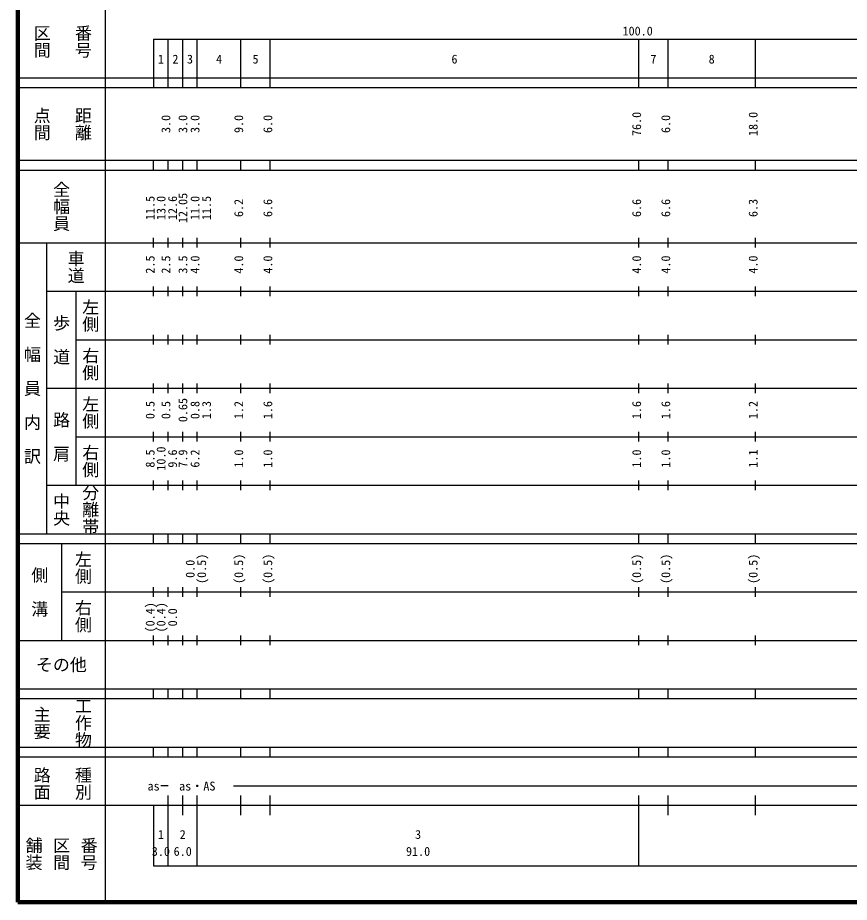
# Model space of a CAD drawing. Units: millimetres on the paper, enlarged 1000 times. Extents: x 40000 to 680000, y 20000 to 380000.
# Drawn here: x 40000 to 211355, y 20000 to 202409 of the extents above; entities that cross this region are included whole.
import ezdxf
from ezdxf.enums import TextEntityAlignment as Align

# ---------------------------------------------------------------- set-up
doc = ezdxf.new("R2010")
doc.units = ezdxf.units.MM
doc.header["$LTSCALE"] = 1000
doc.layers.add('M-TTL', color=2, linetype='Continuous', lineweight=140)
doc.layers.add('M-TTL-BAND', color=7, linetype='Continuous', lineweight=25)
doc.styles.add('@ＭＳ ゴシック', font='')
doc.styles.add('ＭＳ ゴシック', font='')
doc.styles.get('@ＭＳ ゴシック').set_extended_font_data('@MS Gothic')
doc.styles.get('ＭＳ ゴシック').set_extended_font_data('MS Gothic')

msp = doc.modelspace()

# ---------------------------------------------------------------- linework, layer by layer
at = {"layer": 'M-TTL'}
for p, q in [((40000, 380000), (40000, 20000)), ((40000, 20000), (680000, 20000))]:
    msp.add_line(p, q, dxfattribs=at)
at = {"layer": 'M-TTL-BAND'}
for p, q in [((58000, 370000), (58000, 20000)), ((68000, 198000), (579000, 198000)), ((68000, 198000), (68000, 188000)), ((71000, 188000), (71000, 198000)), ((74000, 188000), (74000, 198000)), ((77000, 188000), (77000, 198000)), ((86000, 188000), (86000, 198000)), ((92000, 188000), (92000, 198000)), ((168000, 188000), (168000, 198000)), ((174000, 188000), (174000, 198000)), ((192000, 188000), (192000, 198000)), ((40000, 190000), (579000, 190000)), ((40000, 188000), (579000, 188000)), ((40000, 173000), (579000, 173000)), ((68000, 171000), (68000, 173000)), ((71000, 171000), (71000, 173000)), ((74000, 171000), (74000, 173000)), ((77000, 171000), (77000, 173000)), ((86000, 171000), (86000, 173000)), ((92000, 171000), (92000, 173000)), ((168000, 171000), (168000, 173000)), ((174000, 171000), (174000, 173000)), ((192000, 171000), (192000, 173000)), ((40000, 171000), (579000, 171000)), ((68000, 155000), (68000, 157000)), ((71000, 155000), (71000, 157000)), ((74000, 155000), (74000, 157000)), ((77000, 155000), (77000, 157000)), ((86000, 155000), (86000, 157000)), ((92000, 155000), (92000, 157000)), ((168000, 155000), (168000, 157000)), ((174000, 155000), (174000, 157000)), ((192000, 155000), (192000, 157000)), ((40000, 156000), (579000, 156000)), ((46000, 96000), (46000, 156000)), ((46000, 146000), (579000, 146000)), ((52000, 146000), (52000, 106000)), ((68000, 145000), (68000, 147000)), ((71000, 145000), (71000, 147000)), ((74000, 145000), (74000, 147000)), ((77000, 145000), (77000, 147000)), ((86000, 145000), (86000, 147000)), ((92000, 145000), (92000, 147000)), ((168000, 145000), (168000, 147000)), ((174000, 145000), (174000, 147000)), ((192000, 145000), (192000, 147000)), ((68000, 135000), (68000, 137000)), ((71000, 135000), (71000, 137000)), ((74000, 135000), (74000, 137000)), ((77000, 135000), (77000, 137000)), ((86000, 135000), (86000, 137000)), ((92000, 135000), (92000, 137000)), ((168000, 135000), (168000, 137000)), ((174000, 135000), (174000, 137000)), ((192000, 135000), (192000, 137000)), ((52000, 136000), (579000, 136000)), ((46000, 126000), (579000, 126000)), ((68000, 125000), (68000, 127000)), ((71000, 125000), (71000, 127000)), ((74000, 125000), (74000, 127000)), ((77000, 125000), (77000, 127000)), ((86000, 125000), (86000, 127000)), ((92000, 125000), (92000, 127000)), ((168000, 125000), (168000, 127000)), ((174000, 125000), (174000, 127000)), ((192000, 125000), (192000, 127000)), ((68000, 115000), (68000, 117000)), ((71000, 115000), (71000, 117000)), ((74000, 115000), (74000, 117000)), ((77000, 115000), (77000, 117000)), ((86000, 115000), (86000, 117000)), ((92000, 115000), (92000, 117000)), ((168000, 115000), (168000, 117000)), ((174000, 115000), (174000, 117000)), ((192000, 115000), (192000, 117000)), ((52000, 116000), (579000, 116000)), ((46000, 106000), (579000, 106000)), ((68000, 105000), (68000, 107000)), ((71000, 105000), (71000, 107000)), ((74000, 105000), (74000, 107000)), ((77000, 105000), (77000, 107000)), ((86000, 105000), (86000, 107000)), ((92000, 105000), (92000, 107000)), ((168000, 105000), (168000, 107000)), ((174000, 105000), (174000, 107000)), ((192000, 105000), (192000, 107000)), ((40000, 96000), (579000, 96000)), ((68000, 94000), (68000, 96000)), ((71000, 94000), (71000, 96000)), ((74000, 94000), (74000, 96000)), ((77000, 94000), (77000, 96000)), ((86000, 94000), (86000, 96000)), ((92000, 94000), (92000, 96000)), ((168000, 94000), (168000, 96000)), ((174000, 94000), (174000, 96000)), ((192000, 94000), (192000, 96000)), ((40000, 94000), (579000, 94000)), ((49000, 94000), (49000, 74000)), ((49000, 84000), (579000, 84000)), ((68000, 83000), (68000, 85000)), ((71000, 83000), (71000, 85000)), ((74000, 83000), (74000, 85000)), ((77000, 83000), (77000, 85000)), ((86000, 83000), (86000, 85000)), ((92000, 83000), (92000, 85000)), ((168000, 83000), (168000, 85000)), ((174000, 83000), (174000, 85000)), ((192000, 83000), (192000, 85000)), ((68000, 73000), (68000, 75000)), ((71000, 73000), (71000, 75000)), ((74000, 73000), (74000, 75000)), ((77000, 73000), (77000, 75000)), ((86000, 73000), (86000, 75000)), ((92000, 73000), (92000, 75000)), ((168000, 73000), (168000, 75000)), ((174000, 73000), (174000, 75000)), ((192000, 73000), (192000, 75000)), ((40000, 74000), (579000, 74000)), ((40000, 64000), (579000, 64000)), ((68000, 62000), (68000, 64000)), ((71000, 62000), (71000, 64000)), ((74000, 62000), (74000, 64000)), ((77000, 62000), (77000, 64000)), ((86000, 62000), (86000, 64000)), ((92000, 62000), (92000, 64000)), ((168000, 62000), (168000, 64000)), ((174000, 62000), (174000, 64000)), ((192000, 62000), (192000, 64000)), ((40000, 62000), (579000, 62000)), ((40000, 52000), (579000, 52000)), ((68000, 50000), (68000, 52000)), ((71000, 50000), (71000, 52000)), ((74000, 50000), (74000, 52000)), ((77000, 50000), (77000, 52000)), ((86000, 50000), (86000, 52000)), ((92000, 50000), (92000, 52000)), ((168000, 50000), (168000, 52000)), ((174000, 50000), (174000, 52000)), ((192000, 50000), (192000, 52000)), ((40000, 50000), (579000, 50000)), ((71000, 44000), (69500, 44000)), ((84500, 44000), (570000, 44000)), ((71000, 27500), (71000, 42000)), ((74000, 38000), (74000, 42000)), ((77000, 27500), (77000, 42000)), ((86000, 38000), (86000, 42000)), ((92000, 38000), (92000, 42000)), ((168000, 27500), (168000, 42000)), ((174000, 38000), (174000, 42000)), ((192000, 38000), (192000, 42000)), ((40000, 40000), (579000, 40000)), ((68000, 40000), (68000, 27500)), ((68000, 27500), (579000, 27500))]:
    msp.add_line(p, q, dxfattribs=at)

# ---------------------------------------------------------------- texts
at = {"layer": 'M-TTL-BAND', "style": '@ＭＳ ゴシック'}
for s, p in [('番号', (53500, 197500)), ('区間', (45000, 197500)), ('点間', (45000, 180500)), ('距離', (53500, 180500)), ('全幅員', (49000, 163500)), ('車道', (52000, 151000)), ('左側', (55000, 141000)), ('全\u3000幅\u3000員\u3000内\u3000訳', (43000, 126000)), ('歩\u3000道', (49000, 136000)), ('右側', (55000, 131000)), ('左側', (55000, 121000)), ('路\u3000肩', (49000, 116000)), ('右側', (55000, 111000)), ('分離帯', (55000, 101000)), ('中央', (49000, 101000)), ('左側', (53500, 89000)), ('側\u3000溝', (44500, 84000)), ('右側', (53500, 79000)), ('主要', (45000, 57000)), ('工作物', (53500, 57000)), ('路面', (45000, 44500)), ('種別', (53500, 44500)), ('舗装', (43333, 30000)), ('区間', (49000, 30000)), ('番号', (54667, 30000))]:
    msp.add_text(s, height=2566, rotation=270, dxfattribs=at).set_placement(p, align=Align.MIDDLE_CENTER)
at = {"layer": 'M-TTL-BAND', "style": 'ＭＳ ゴシック'}
for s, p in [('100.0', (167744, 198195)), ('1', (69500, 192405)), ('2', (72500, 192405)), ('3', (75500, 192405)), ('4', (81500, 192405)), ('5', (89000, 192405)), ('6', (130000, 192405)), ('7', (171000, 192405)), ('8', (183000, 192405)), ('as', (68000, 42500)), ('as・AS', (77000, 42500)), ('1', (69500, 32523)), ('2', (74000, 32523)), ('3', (122500, 32523)), ('3.0', (69500, 29033)), ('6.0', (74000, 29033)), ('91.0', (122500, 29033))]:
    msp.add_text(s, height=1833, dxfattribs=at).set_placement(p, align=Align.BOTTOM_CENTER)
for s, p in [('76.0', (169000, 180500)), ('18.0', (193000, 180500)), ('3.0', (72000, 180500)), ('3.0', (75500, 180500)), ('3.0', (78000, 180500)), ('9.0', (87000, 180500)), ('6.0', (93000, 180500)), ('6.0', (175000, 180500)), ('12.05', (75500, 163174)), ('11.5', (68750, 163174)), ('13.0', (71000, 163174)), ('12.6', (73370, 163174)), ('11.0', (78000, 163174)), ('11.5', (80370, 163174)), ('6.2', (87000, 163174)), ('6.6', (93000, 163174)), ('6.6', (169000, 163174)), ('6.6', (175000, 163174)), ('6.3', (193000, 163174)), ('4.0', (78000, 151500)), ('4.0', (87000, 151500)), ('4.0', (93000, 151500)), ('4.0', (169000, 151500)), ('4.0', (175000, 151500)), ('4.0', (193000, 151500)), ('2.5', (68750, 151500)), ('2.5', (72000, 151500)), ('3.5', (75500, 151500)), ('0.5', (68750, 121500)), ('0.5', (72000, 121500)), ('0.65', (75500, 121500)), ('0.8', (78000, 121500)), ('1.3', (80370, 121500)), ('1.2', (87000, 121500)), ('1.6', (93000, 121500)), ('1.6', (169000, 121500)), ('1.6', (175000, 121500)), ('1.2', (193000, 121500)), ('8.5', (68750, 111500)), ('10.0', (71000, 111500)), ('9.6', (73370, 111500)), ('7.9', (75500, 111500)), ('6.2', (78000, 111500)), ('1.0', (87000, 111500)), ('1.0', (93000, 111500)), ('1.0', (169000, 111500)), ('1.0', (175000, 111500)), ('1.1', (193000, 111500)), ('(0.5)', (79370, 88764)), ('(0.5)', (87000, 88764)), ('(0.5)', (93000, 88764)), ('(0.5)', (169000, 88764)), ('(0.5)', (175000, 88764)), ('(0.5)', (193000, 88764)), ('0.0', (77000, 88764)), ('(0.4)', (68750, 78764)), ('(0.4)', (71000, 78764)), ('0.0', (73370, 78764))]:
    msp.add_text(s, height=1833, rotation=90, dxfattribs=at).set_placement(p, align=Align.BOTTOM_CENTER)
msp.add_text('その他', height=2566, dxfattribs=at).set_placement((49000, 69000), align=Align.MIDDLE_CENTER)

doc.saveas('drawing.dxf')
